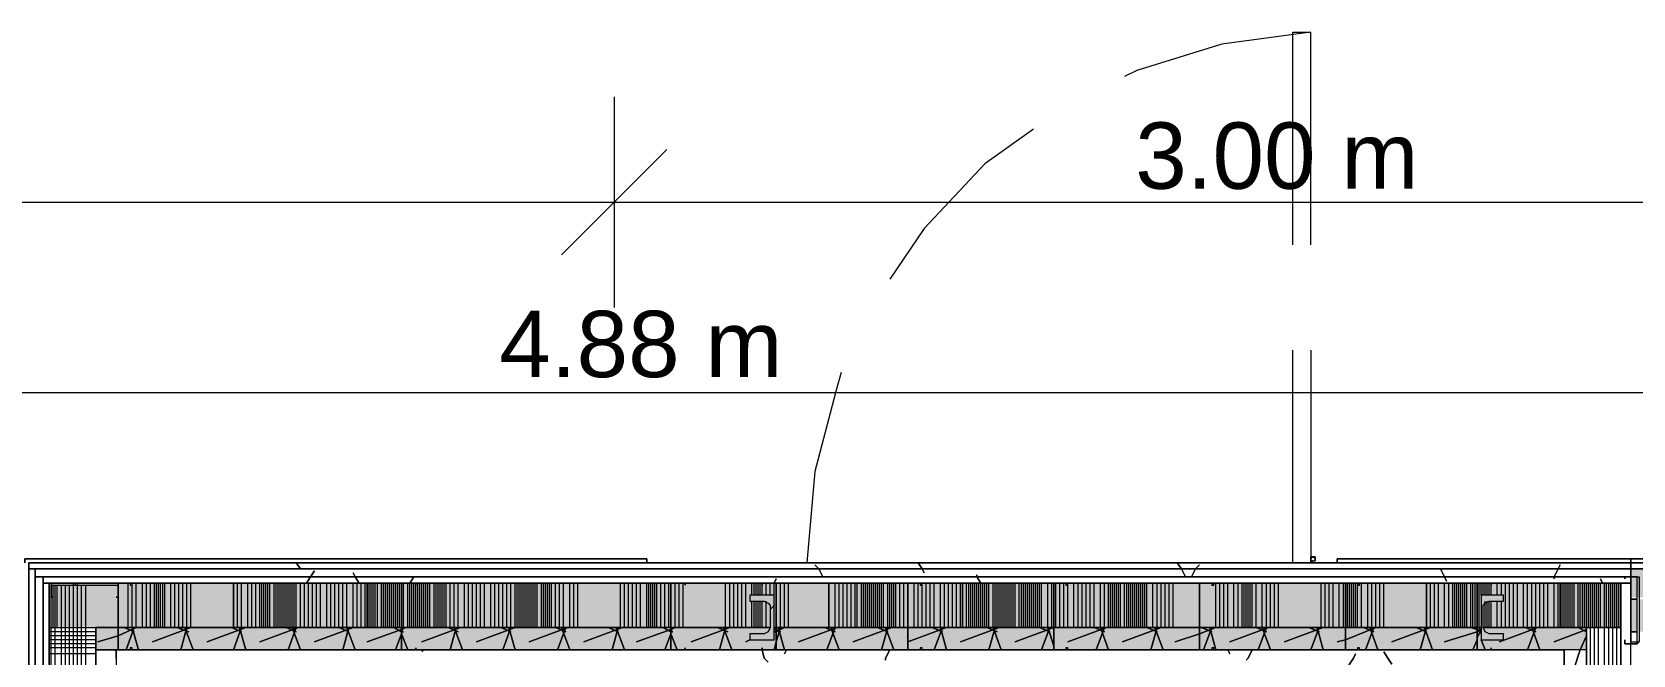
# Model space of a CAD drawing. Header units: metres. Extents: x -2 to 237, y -8 to 52.
# Drawn here: x 29.14 to 32.766, y 33.36 to 34.77 of the extents above; entities that cross this region are included whole.
import ezdxf

# ---------------------------------------------------------------- set-up
doc = ezdxf.new("R2010")
doc.units = ezdxf.units.M
doc.layers.add('HVAC - Ductos', color=5, linetype='Continuous', lineweight=0)
doc.layers.add('PDF2_Text', color=7, linetype='Continuous', lineweight=0)
doc.layers.add('PDF2_Geometry', color=7, linetype='Continuous', lineweight=0, true_color=0xaaaaaa)
doc.layers.add('PDF2_Solid Fills', color=7, linetype='Continuous', lineweight=0, true_color=0xffffff)
doc.styles.add('PDF Helvetica', font='')
doc.styles.get('PDF Helvetica').set_extended_font_data('Helvetica')

msp = doc.modelspace()

# ---------------------------------------------------------------- hatches: boundary and pattern name
at = {"layer": 'PDF2_Solid Fills', "lineweight": 0, "transparency": 33554559}
for points in [[(35.9302, 33.541), (35.9302, 33.5547), (32.7612, 33.5547), (32.7612, 33.5364), (34.4902, 33.541)], [(32.4264, 33.4218), (32.7382, 33.4218), (32.7382, 33.5227), (29.1793, 33.5227), (29.1839, 33.5181), (29.1839, 33.4218), (30.812, 33.4218), (30.812, 33.4768), (30.8074, 33.4813), (30.7661, 33.4813), (30.7661, 33.4951), (30.8211, 33.4951), (30.8211, 33.4218), (32.4218, 33.4218), (32.4218, 33.4951), (32.4722, 33.4951), (32.4722, 33.4813), (32.4309, 33.4813), (32.4264, 33.4768)], [(30.7983, 33.4126), (30.7661, 33.408), (30.7661, 33.3942), (30.8211, 33.3942), (30.8211, 33.4951), (30.7661, 33.4951), (30.7661, 33.4813), (30.8074, 33.4813), (30.812, 33.4768), (30.8074, 33.4172)], [(32.4309, 33.4813), (32.4722, 33.4813), (32.4722, 33.4951), (32.4218, 33.4951), (32.4218, 33.3942), (32.4722, 33.3942), (32.4722, 33.408), (32.4401, 33.4126), (32.4309, 33.4126), (32.4309, 33.4218), (32.4264, 33.4218), (32.4264, 33.4768)], [(30.8211, 33.4218), (30.8211, 33.3942), (30.7661, 33.3942), (30.7661, 33.408), (30.7983, 33.4126), (30.8074, 33.4172), (30.812, 33.4218), (29.2848, 33.4218), (29.2848, 33.3713), (32.6602, 33.3713), (32.6602, 33.4218), (32.4309, 33.4218), (32.4309, 33.4126), (32.4401, 33.4126), (32.4722, 33.408), (32.4722, 33.3942), (32.4218, 33.3942), (32.4218, 33.4218)], [(30.8211, 33.4218), (30.8211, 33.3942), (30.7661, 33.3942), (30.7661, 33.408), (30.7983, 33.4126), (30.8074, 33.4172), (30.812, 33.4218), (29.2848, 33.4218), (29.2848, 33.3713), (32.6602, 33.3713), (32.6602, 33.4218), (32.4309, 33.4218), (32.4309, 33.4126), (32.4401, 33.4126), (32.4722, 33.408), (32.4722, 33.3942), (32.4218, 33.3942), (32.4218, 33.4218)]]:
    msp.add_hatch(color=256, dxfattribs=at).paths.add_polyline_path(points)
h = msp.add_hatch(color=256, dxfattribs=at)
h.paths.add_polyline_path([(33.3665, 33.4905), (33.3665, 33.5364), (32.7612, 33.5364), (32.7612, 33.4905)])
h.paths.add_polyline_path([(33.3711, 33.5364), (33.3711, 33.4905), (35.2011, 33.4905), (35.7997, 33.486), (35.8065, 33.486), (35.8065, 33.4905), (35.8798, 33.4905), (35.8798, 33.5364)])
h = msp.add_hatch(color=256, dxfattribs=at)
h.paths.add_polyline_path([(33.3665, 33.4905), (33.3665, 33.5364), (32.7612, 33.5364), (32.7612, 33.4905)])
h.paths.add_polyline_path([(34.5911, 33.4905), (35.8655, 33.486), (35.8798, 33.486), (35.8798, 33.5364), (33.3711, 33.5364), (33.3711, 33.4905)])
h = msp.add_hatch(color=256, dxfattribs=at)
h.paths.add_polyline_path([(29.1839, 33.5181), (29.1839, 33.5227), (29.1793, 33.5227)])
h.paths.add_polyline_path([(32.4264, 33.4218), (32.7382, 33.4218), (32.7382, 33.5227), (29.2756, 33.5227), (29.1839, 33.5181), (29.1839, 33.4218), (30.812, 33.4218), (30.812, 33.4768), (30.8074, 33.4813), (30.7661, 33.4813), (30.7661, 33.4951), (30.8211, 33.4951), (30.8211, 33.4218), (32.4218, 33.4218), (32.4218, 33.4951), (32.4722, 33.4951), (32.4722, 33.4813), (32.4309, 33.4813), (32.4264, 33.4768)])
h = msp.add_hatch(color=256, dxfattribs=at)
h.paths.add_polyline_path([(32.7749, 33.4126), (32.7749, 33.4859), (32.7612, 33.4859), (32.7612, 33.4126)])
h.paths.add_polyline_path([(35.7835, 33.4126), (35.8064, 33.4126), (35.8064, 33.4859), (35.7835, 33.4859)])
h.paths.add_polyline_path([(35.7789, 33.4126), (35.7789, 33.4859), (32.7795, 33.4859), (32.7795, 33.4126)])
h = msp.add_hatch(color=256, dxfattribs=at)
h.paths.add_polyline_path([(32.7749, 33.4126), (32.7749, 33.4859), (32.7612, 33.4859), (32.7612, 33.4126)])
h.paths.add_polyline_path([(35.7835, 33.4126), (35.8064, 33.4126), (35.8064, 33.4859), (35.7835, 33.4859)])
h.paths.add_polyline_path([(35.7789, 33.4126), (35.7789, 33.4859), (32.7795, 33.4859), (32.7795, 33.4126)])

# ---------------------------------------------------------------- linework, layer by layer
at = {"layer": 'HVAC - Ductos', "lineweight": 0}
for points in [[(30.4589, 34.6234), (30.4589, 34.3849), (30.4589, 34.1464)], [(30.5781, 34.5041), (30.4589, 34.3849), (30.3396, 34.2657)], [(22.1898, 34.3849), (24.4554, 34.3849), (26.8357, 34.3849), (30.4589, 34.3849), (33.6968, 34.3849)], [(27.8355, 33.9538), (33.1968, 33.9538)]]:
    msp.add_lwpolyline(points, dxfattribs=at)
at = {"layer": 'PDF2_Geometry', "lineweight": 0}
for points in [[(32.0365, 34.2886), (32.0365, 34.7701), (31.8347, 34.7426), (31.6422, 34.683), (31.6146, 34.6692)], [(31.9953, 34.2886), (31.9953, 34.7701), (32.0365, 34.7701)], [(31.4082, 34.55), (31.2982, 34.472), (31.1605, 34.3252), (31.0826, 34.2106)], [(32.0365, 34.0501), (32.0365, 33.5685), (31.9953, 33.5685), (31.9953, 34.0501)], [(30.9725, 33.9996), (30.9634, 33.9675), (30.9129, 33.7749), (30.8946, 33.5685), (30.5826, 33.5685)], [(29.1334, 24.8684), (29.1334, 24.8821), (29.1334, 24.9005), (29.1334, 24.9142), (29.1334, 33.3209), (29.1334, 33.5547), (29.1334, 33.5685), (32.7612, 33.5685), (32.7612, 33.5777), (32.0961, 33.5777), (32.0961, 33.5685), (30.5323, 33.5685), (30.5323, 33.5777), (29.1242, 33.5777), (29.1242, 33.5685), (29.1242, 33.5777), (30.5323, 33.5777), (30.5323, 33.5685), (29.1334, 33.5685), (29.1334, 33.5547), (29.1334, 33.3209)], [(32.0365, 33.5777), (32.0411, 33.5823)], [(32.0411, 33.5823), (32.0365, 33.5777)], [(32.0365, 33.5777), (32.0411, 33.5823)], [(32.0365, 33.5777), (32.0411, 33.5823)], [(32.0365, 33.5777), (32.0411, 33.5823)], [(32.0457, 33.5731), (32.0457, 33.5777), (32.0457, 33.5823), (32.0411, 33.5823), (32.0365, 33.5823), (32.0365, 33.5777), (32.0365, 33.5731)], [(32.0365, 33.5777), (32.0411, 33.5823)], [(32.0365, 33.5777), (32.0411, 33.5823)], [(32.0365, 33.5777), (32.0411, 33.5823)], [(32.0365, 33.5777), (32.0411, 33.5823)], [(32.0457, 33.5731), (32.0457, 33.5777), (32.0457, 33.5823), (32.0411, 33.5823), (32.0365, 33.5823), (32.0365, 33.5777), (32.0365, 33.5731)], [(32.0365, 33.5777), (32.0411, 33.5823)], [(32.0411, 33.5731), (32.0365, 33.5731)], [(32.0365, 33.5685), (32.0365, 33.5731)], [(32.0365, 33.5685), (32.0365, 33.5731)], [(32.0411, 33.5731), (32.0365, 33.5731)], [(32.0411, 33.5731), (32.0365, 33.5731)], [(32.0365, 33.5731), (32.0411, 33.5731)], [(32.0411, 33.5731), (32.0365, 33.5731)], [(32.0411, 33.5731), (32.0365, 33.5731)], [(32.0411, 33.5731), (32.0365, 33.5731)], [(32.0411, 33.5731), (32.0365, 33.5731)], [(32.0411, 33.5731), (32.0365, 33.5731)], [(32.0411, 33.5731), (32.0365, 33.5731)], [(32.0365, 33.5685), (32.0365, 33.5731)], [(32.0365, 33.5685), (32.0365, 33.5731)], [(32.0411, 33.5731), (32.0365, 33.5731)], [(32.0411, 33.5731), (32.0365, 33.5731)], [(32.0457, 33.5777), (32.0457, 33.5731)], [(32.0457, 33.5777), (32.0457, 33.5731)], [(32.0457, 33.5777), (32.0457, 33.5731)], [(32.0457, 33.5777), (32.0457, 33.5731)], [(35.9486, 33.5685), (35.9624, 33.5685), (35.9624, 32.399), (35.9624, 33.5685), (35.9486, 33.5685), (35.7789, 33.5685), (32.7612, 33.5685), (32.7612, 33.5777), (35.6138, 33.5777), (32.7612, 33.5777), (32.7612, 33.5685), (32.0961, 33.5685)], [(32.7612, 25.1161), (32.7612, 33.3209), (32.7612, 33.385), (32.7612, 33.5227), (32.7612, 33.5364), (32.7612, 33.5685), (29.1334, 33.5685), (29.1334, 33.3209), (29.1334, 24.8684)], [(29.1334, 33.5547), (29.1334, 33.5685), (30.5323, 33.5685)], [(29.1334, 33.5685), (32.7612, 33.5685), (29.1334, 33.5685)], [(29.1472, 24.9142), (29.1472, 33.3209), (29.1472, 33.5364), (29.1472, 33.5547), (32.7612, 33.5547), (35.9302, 33.5547), (35.9302, 33.5364), (35.7789, 33.5364), (35.2011, 33.5364), (34.5911, 33.5364), (33.9811, 33.5364), (33.3711, 33.5364), (33.9811, 33.5364), (34.5911, 33.5364), (35.2011, 33.5364), (35.7789, 33.5364), (35.8798, 33.5364), (35.9302, 33.5364), (35.9302, 23.5521)], [(32.7474, 33.5364), (29.1656, 33.5364), (29.1656, 33.5227), (32.7612, 33.5227), (32.7612, 33.5364), (32.7612, 33.5547), (29.1472, 33.5547), (29.1472, 33.5364), (32.7474, 33.5364), (29.1656, 33.5364), (29.1656, 33.5227), (29.1656, 33.3209), (29.1656, 24.9142)], [(31.4036, 23.387), (35.9486, 23.387), (35.9486, 23.4008), (35.9486, 23.5521), (35.9486, 33.5547), (35.9302, 33.5547), (35.7789, 33.5547), (32.7612, 33.5547), (32.7612, 33.5364), (32.7612, 33.4859), (32.7749, 33.4859)], [(35.6322, 33.5685), (32.7612, 33.5685), (32.7612, 33.5547), (35.9486, 33.5547), (35.9486, 33.5685), (32.7612, 33.5685), (35.9624, 33.5685), (35.8523, 33.5685), (36.0816, 33.5685), (35.8523, 33.5685), (35.9486, 33.5685), (35.9624, 33.5685), (35.9624, 23.5521)], [(35.3203, 33.5685), (32.7612, 33.5685)], [(35.6322, 33.5685), (32.7612, 33.5685), (32.7612, 33.5364), (32.7612, 33.3896), (32.7795, 33.3896)], [(35.3203, 33.5685), (32.7612, 33.5685)], [(32.6603, 24.2584), (32.6603, 24.8684), (32.6603, 24.9142), (32.7383, 24.9142), (32.7612, 24.9142), (32.7383, 24.9142), (32.7383, 24.9647), (32.7383, 25.1161), (32.7383, 33.3209), (32.7383, 33.4218), (32.7383, 33.5227), (32.7612, 33.5227), (32.7383, 33.5227), (29.1793, 33.5227), (29.1793, 33.4218), (29.1793, 33.3209), (29.1793, 24.9142)], [(32.4264, 33.4218), (32.7383, 33.4218), (32.7383, 33.5227), (29.1793, 33.5227), (29.1793, 33.4218), (29.3352, 33.4218), (29.9773, 33.4218), (30.5872, 33.4218), (30.812, 33.4218)], [(32.7612, 33.4859), (32.7749, 33.4859), (32.7612, 33.4859), (32.7612, 33.4126), (32.7749, 33.4126)], [(29.1793, 24.9142), (29.1793, 33.4218), (29.2848, 33.4218), (29.2848, 32.9219)], [(29.3306, 33.353), (29.3306, 33.3713), (29.3352, 33.3713), (29.2848, 33.3713), (29.2848, 33.4218), (29.3352, 33.4218), (29.9773, 33.4218), (30.5872, 33.4218), (30.812, 33.4218), (30.5872, 33.4218), (29.9773, 33.4218), (29.3352, 33.4218), (29.2848, 33.4218), (29.2848, 33.3713), (29.2848, 33.3209)], [(30.8211, 33.4218), (30.8257, 33.4218), (31.1239, 33.4218), (31.4541, 33.4218), (31.7843, 33.4218), (32.1145, 33.4218), (32.4126, 33.4218), (32.4218, 33.4218)], [(32.6603, 33.3209), (32.6603, 33.3713), (32.6603, 33.4218), (32.4264, 33.4218), (32.6603, 33.4218), (32.6603, 33.3713), (32.1466, 33.3713), (32.6098, 33.3713), (32.6098, 33.353)], [(32.7383, 24.9647), (32.7383, 33.4218), (32.6603, 33.4218), (32.6603, 32.766), (32.6603, 32.156), (32.6603, 31.546), (32.6603, 30.936)], [(32.7612, 33.4126), (32.7749, 33.4126), (32.7612, 33.4126), (32.7612, 33.3896), (32.7795, 33.3896)], [(29.2848, 32.9219), (29.2848, 33.3713), (29.3306, 33.3713), (29.3306, 24.9647)], [(29.3352, 33.3713), (29.3306, 33.3713), (29.3306, 33.353), (29.3306, 33.3209), (29.3306, 25.0701), (29.3306, 24.9647), (29.3306, 25.0701), (29.349, 25.0701), (29.3811, 25.0701), (30.1287, 25.0701), (30.6652, 25.0701)], [(29.9819, 33.3713), (29.3673, 33.3713)], [(30.5918, 33.3713), (30.0094, 33.3713)], [(30.7937, 33.3713), (30.6194, 33.3713)], [(31.4174, 24.8684), (31.4174, 23.5521), (31.4357, 23.5521), (31.4357, 24.8684), (31.4357, 24.8821), (31.4357, 24.9005), (31.4357, 24.9142), (30.6652, 24.9142), (30.6652, 24.9647), (30.6652, 25.0701), (32.6098, 25.0701), (32.6603, 25.0701), (32.6098, 25.0701), (32.6098, 25.0839), (32.6098, 25.1161), (32.6098, 33.3209), (32.6098, 33.353), (32.6098, 33.3713), (32.1466, 33.3713)], [(31.1239, 33.3713), (30.8257, 33.3713)], [(31.4541, 33.3713), (31.156, 33.3713)], [(31.7843, 33.3713), (31.4862, 33.3713)], [(32.1145, 33.3713), (31.8164, 33.3713)], [(32.6603, 27.2761), (32.6603, 27.8861), (32.6603, 28.4961), (32.6603, 29.1061), (32.6603, 29.7161), (32.6603, 30.326), (32.6603, 30.936), (32.6603, 31.546), (32.6603, 32.156), (32.6603, 32.766), (32.6603, 33.3713), (32.6098, 33.3713), (32.6098, 25.0701)]]:
    msp.add_lwpolyline(points, dxfattribs=at)
for points in [[(32.0411, 33.5823), (32.0365, 33.5777)], [(32.0365, 33.5731), (32.0365, 33.5777), (32.0365, 33.5823), (32.0411, 33.5823), (32.0457, 33.5823), (32.0457, 33.5777), (32.0457, 33.5731), (32.0457, 33.5777), (32.0457, 33.5731), (32.0457, 33.5777), (32.0457, 33.5823), (32.0411, 33.5823), (32.0365, 33.5823), (32.0365, 33.5777)], [(32.0411, 33.5823), (32.0365, 33.5777)], [(32.0457, 33.5731), (32.0457, 33.5777), (32.0457, 33.5731), (32.0457, 33.5777), (32.0457, 33.5823), (32.0411, 33.5823), (32.0365, 33.5823), (32.0365, 33.5777), (32.0365, 33.5731), (32.0411, 33.5685), (32.0365, 33.5731), (32.0365, 33.5777), (32.0365, 33.5823), (32.0411, 33.5823), (32.0457, 33.5823), (32.0457, 33.5777), (32.0457, 33.5731), (32.0457, 33.5777), (32.0457, 33.5731), (32.0457, 33.5777), (32.0457, 33.5823), (32.0411, 33.5823), (32.0365, 33.5823), (32.0365, 33.5777), (32.0365, 33.5731), (32.0411, 33.5685), (32.0365, 33.5731), (32.0365, 33.5777), (32.0365, 33.5823), (32.0411, 33.5823), (32.0457, 33.5823), (32.0457, 33.5777), (32.0457, 33.5731), (32.0457, 33.5777), (32.0457, 33.5823), (32.0411, 33.5823), (32.0365, 33.5823), (32.0365, 33.5777), (32.0365, 33.5731), (32.0411, 33.5685), (32.0365, 33.5731), (32.0365, 33.5777), (32.0365, 33.5823), (32.0411, 33.5823), (32.0457, 33.5823), (32.0457, 33.5777), (32.0457, 33.5731), (32.0457, 33.5777), (32.0457, 33.5731), (32.0457, 33.5777), (32.0457, 33.5731), (32.0457, 33.5777), (32.0457, 33.5823), (32.0411, 33.5823), (32.0365, 33.5823), (32.0365, 33.5777), (32.0365, 33.5731), (32.0365, 33.5777), (32.0365, 33.5823), (32.0411, 33.5823), (32.0457, 33.5823), (32.0457, 33.5777)], [(32.0411, 33.5731), (32.0457, 33.5731), (32.0457, 33.5777), (32.0411, 33.5823), (32.0365, 33.5777), (32.0365, 33.5731)], [(32.0365, 33.5731), (32.0411, 33.5731)], [(32.0365, 33.5731), (32.0365, 33.5685)], [(32.0961, 33.5685), (32.0961, 33.5777), (32.7612, 33.5777), (32.7612, 33.5685)], [(32.7612, 33.5547), (32.7612, 33.5685), (29.1334, 33.5685), (29.1334, 33.5547)], [(29.1334, 33.5547), (29.1334, 24.8684), (29.1472, 24.8684), (29.1472, 33.5547)], [(29.1656, 24.8821), (29.1656, 33.5364), (29.1472, 33.5364), (29.1472, 24.8821)], [(32.7474, 33.5319), (32.7474, 33.5364)], [(32.7749, 33.5364), (32.7795, 33.5364), (32.7795, 33.3896), (32.7749, 33.385), (32.7474, 33.385), (32.7474, 33.3942), (32.7474, 33.385), (32.7749, 33.385), (32.7749, 33.3896), (32.7749, 33.5364), (32.7474, 33.5364)], [(29.1656, 33.5227), (29.1656, 24.9005), (29.1793, 24.9005), (29.1793, 33.5227)], [(29.3352, 33.4905), (29.3352, 33.5181), (29.3352, 33.5227), (29.1839, 33.5227), (29.1839, 33.5181), (29.1839, 33.4905), (29.1885, 33.4905), (29.1839, 33.4905), (29.1839, 33.5181), (29.3352, 33.5181), (29.3352, 33.4905), (29.3306, 33.4905)], [(29.3673, 33.5227), (29.3352, 33.5227), (29.3352, 33.5181), (29.3352, 33.3713), (29.3673, 33.3713), (29.3673, 33.3759), (29.3628, 33.3759), (29.3628, 33.3713), (29.3352, 33.3713), (29.3352, 33.5181), (29.3352, 33.5227), (29.3628, 33.5227), (29.3628, 33.5181), (29.3673, 33.5181)], [(30.0094, 33.5227), (29.9819, 33.5227), (29.9773, 33.5227), (29.9773, 33.5181), (29.9773, 33.3713), (29.9819, 33.3713), (30.0094, 33.3713), (30.0094, 33.3759), (30.0094, 33.3713), (29.9819, 33.3713), (29.9773, 33.3713), (29.9773, 33.5181), (29.9773, 33.5227), (29.9819, 33.5227), (30.0094, 33.5227), (30.0094, 33.5181)], [(30.6194, 33.5227), (30.5918, 33.5227), (30.5872, 33.5227), (30.5872, 33.5181), (30.5872, 33.3713), (30.5918, 33.3713), (30.6194, 33.3713), (30.6194, 33.3759), (30.6194, 33.3713), (30.5918, 33.3713), (30.5872, 33.3713), (30.5872, 33.5181), (30.5872, 33.5227), (30.5918, 33.5227), (30.6194, 33.5227), (30.6194, 33.5181)], [(30.7937, 33.3713), (30.8257, 33.3713), (30.8257, 33.5181), (30.8257, 33.5227), (30.7937, 33.5227), (30.7937, 33.5181), (30.7937, 33.5227), (30.8257, 33.5227), (30.8257, 33.5181), (30.8257, 33.3713), (30.7937, 33.3713), (30.7937, 33.3759)], [(31.156, 33.5227), (31.1239, 33.5227), (31.1239, 33.5181), (31.1239, 33.3713), (31.156, 33.3713), (31.156, 33.3759), (31.1514, 33.3759), (31.1514, 33.3713), (31.1239, 33.3713), (31.1239, 33.5181), (31.1239, 33.5227), (31.1514, 33.5227), (31.1514, 33.5181), (31.156, 33.5181)], [(31.4862, 33.5227), (31.4541, 33.5227), (31.4541, 33.5181), (31.4541, 33.3713), (31.4862, 33.3713), (31.4862, 33.3759), (31.4816, 33.3759), (31.4816, 33.3713), (31.4541, 33.3713), (31.4541, 33.5181), (31.4541, 33.5227), (31.4816, 33.5227), (31.4816, 33.5181), (31.4862, 33.5181)], [(31.8164, 33.5227), (31.7843, 33.5227), (31.7843, 33.5181), (31.7843, 33.3713), (31.8164, 33.3713), (31.8164, 33.3759), (31.8118, 33.3759), (31.8118, 33.3713), (31.7843, 33.3713), (31.7843, 33.5181), (31.7843, 33.5227), (31.8118, 33.5227), (31.8118, 33.5181), (31.8164, 33.5181)], [(32.1466, 33.5227), (32.1145, 33.5227), (32.1145, 33.5181), (32.1145, 33.3713), (32.1466, 33.3713), (32.1466, 33.3759), (32.142, 33.3759), (32.142, 33.3713), (32.1145, 33.3713), (32.1145, 33.5181), (32.1145, 33.5227), (32.142, 33.5227), (32.142, 33.5181), (32.1466, 33.5181)], [(32.4126, 33.3713), (32.4126, 33.5227), (32.4447, 33.5227), (32.4447, 33.5181), (32.4447, 33.5227), (32.4126, 33.5227), (32.4126, 33.3713), (32.4447, 33.3713)], [(32.7612, 24.9142), (32.7612, 33.385), (32.7612, 33.5227), (32.7383, 33.5227), (32.7383, 24.9142)], [(30.8211, 33.4951), (30.7661, 33.4951), (30.7661, 33.4813), (30.7983, 33.4813), (30.8074, 33.4768), (30.812, 33.4722), (30.812, 33.4218), (30.8074, 33.4126), (30.7983, 33.408), (30.7661, 33.408), (30.7661, 33.3942), (30.8211, 33.3942)], [(32.4218, 33.3942), (32.4722, 33.3942), (32.4722, 33.408), (32.4401, 33.408), (32.4309, 33.4126), (32.4264, 33.4218), (32.4264, 33.4722), (32.4309, 33.4768), (32.4401, 33.4813), (32.4722, 33.4813), (32.4722, 33.4951), (32.4218, 33.4951)], [(30.8211, 33.4218), (30.8257, 33.4218), (31.1239, 33.4218), (31.4541, 33.4218), (31.7843, 33.4218), (32.1145, 33.4218), (32.4126, 33.4218), (32.4218, 33.4218), (32.4126, 33.4218), (32.1145, 33.4218), (31.7843, 33.4218), (31.4541, 33.4218), (31.1239, 33.4218), (30.8257, 33.4218)], [(29.9819, 33.3713), (29.3673, 33.3713)], [(30.5918, 33.3713), (30.0094, 33.3713)], [(30.7937, 33.3713), (30.6194, 33.3713)], [(31.1239, 33.3713), (30.8257, 33.3713)], [(31.4541, 33.3713), (31.156, 33.3713)], [(31.7843, 33.3713), (31.4862, 33.3713)], [(32.1145, 33.3713), (31.8164, 33.3713)], [(32.4447, 33.3759), (32.4447, 33.3713)]]:
    msp.add_lwpolyline(points, close=True, dxfattribs=at)
at = {"layer": 'PDF2_Geometry', "color": 254, "lineweight": 0, "true_color": 0xeaeaea}
for points in [[(29.7388, 33.5685), (29.748, 33.5547)], [(29.7617, 33.5227), (29.7709, 33.5364), (29.7801, 33.5502), (29.7709, 33.5364)], [(29.8718, 33.5364), (29.881, 33.5227), (29.8718, 33.5364), (29.8673, 33.5456)], [(29.9956, 33.5227), (30.0048, 33.5364)], [(30.4909, 33.5685), (30.4955, 33.5685)], [(30.9129, 33.5639), (30.9221, 33.5547), (30.9312, 33.5364), (30.9221, 33.5547)], [(31.1468, 33.5685), (31.156, 33.5547), (31.1605, 33.5456), (31.156, 33.5547)], [(31.2798, 33.5364), (31.289, 33.5227), (31.2798, 33.5364), (31.2798, 33.541)], [(31.7339, 33.5685), (31.743, 33.5547), (31.7522, 33.5364), (31.743, 33.5547)], [(31.7751, 33.5547), (31.7843, 33.5639), (31.7751, 33.5547), (31.7659, 33.5364)], [(32.3392, 33.5364), (32.3438, 33.5273), (32.3392, 33.5364), (32.3301, 33.5547), (32.3255, 33.5547), (32.3301, 33.5547)], [(32.5869, 33.5319), (32.5869, 33.5364), (32.596, 33.5547), (32.6006, 33.5639), (32.596, 33.5547), (32.5869, 33.5364)], [(30.8211, 33.5227), (30.8257, 33.5319)], [(32.6923, 33.5319), (32.6969, 33.5227)], [(30.0232, 33.3667), (30.0278, 33.3713)], [(30.7937, 33.3713), (30.7983, 33.353), (30.8074, 33.3438), (30.7983, 33.353)], [(30.8441, 33.3622), (30.8487, 33.3713)], [(31.0734, 33.353), (31.0826, 33.3713), (31.0734, 33.353), (31.0734, 33.3484)], [(31.8485, 33.3713), (31.853, 33.3622)], [(31.8944, 33.353), (31.9036, 33.3713), (31.8944, 33.353), (31.8898, 33.3484)], [(32.1328, 33.353), (32.1374, 33.3622), (32.1328, 33.353), (32.1237, 33.3392), (32.1191, 33.3346), (32.1237, 33.3392)], [(32.2016, 33.3667), (32.2108, 33.353), (32.22, 33.3392), (32.2108, 33.353)]]:
    msp.add_lwpolyline(points, close=True, dxfattribs=at)
at = {"layer": 'PDF2_Geometry', "color": 254, "lineweight": 0, "true_color": 0xd4d4d4}
for points in [[(29.1793, 33.4218), (29.1793, 33.5227)], [(29.1839, 32.9219), (29.1839, 33.4218), (29.1839, 33.5181)], [(29.1885, 33.4218), (29.1885, 33.5181)], [(29.1931, 32.9219), (29.1931, 33.4218), (29.1931, 33.5181)], [(29.1976, 33.4218), (29.1976, 33.5181)], [(29.2068, 32.9219), (29.2068, 33.4218), (29.2068, 33.5181)], [(29.2159, 32.3119), (29.2159, 32.9219), (29.2159, 33.4218), (29.2159, 33.5181)], [(29.2251, 32.3119), (29.2251, 32.9219), (29.2251, 33.4218), (29.2251, 33.5181)], [(29.2343, 32.3119), (29.2343, 32.9219), (29.2343, 33.4218), (29.2343, 33.5227)], [(29.2435, 32.3119), (29.2435, 32.9219), (29.2435, 33.4218), (29.2435, 33.5227)], [(29.2527, 32.9219), (29.2527, 33.4218), (29.2527, 33.5181)], [(29.2619, 32.9219), (29.2619, 33.4218), (29.2619, 33.5181)], [(29.3582, 33.4218), (29.3582, 33.5227)], [(29.3673, 33.4218), (29.3673, 33.5227)], [(29.3765, 33.4218), (29.3765, 33.5227)], [(29.3902, 33.4218), (29.3902, 33.5227)], [(29.3994, 33.4218), (29.3994, 33.5227)], [(29.4086, 33.4218), (29.4086, 33.5227)], [(29.4178, 33.4218), (29.4178, 33.5227)], [(29.4224, 33.4218), (29.4224, 33.5227)], [(29.427, 33.4218), (29.427, 33.5227)], [(29.4316, 33.4218), (29.4316, 33.5227)], [(29.4362, 33.4218), (29.4362, 33.5227)], [(29.4407, 33.4218), (29.4407, 33.5227)], [(29.4545, 33.4218), (29.4545, 33.5227)], [(29.4636, 33.4218), (29.4636, 33.5227)], [(29.4728, 33.4218), (29.4728, 33.5227)], [(29.4819, 33.4218), (29.4819, 33.5227)], [(29.4911, 33.4218), (29.4911, 33.5227)], [(29.5003, 33.4218), (29.5003, 33.5227)], [(29.6058, 33.4218), (29.6058, 33.5227)], [(29.615, 33.4218), (29.615, 33.5227)], [(29.6287, 33.4218), (29.6287, 33.5227)], [(29.6379, 33.4218), (29.6379, 33.5227)], [(29.6471, 33.4218), (29.6471, 33.5227)], [(29.6562, 33.4218), (29.6562, 33.5227)], [(29.6608, 33.4218), (29.6608, 33.5227)], [(29.6654, 33.4218), (29.6654, 33.5227)], [(29.67, 33.4218), (29.67, 33.5227)], [(29.6746, 33.4218), (29.6746, 33.5227)], [(29.6792, 33.4218), (29.6792, 33.5227)], [(29.6884, 33.4218), (29.6884, 33.5227)], [(29.693, 33.4218), (29.693, 33.5227)], [(29.6976, 33.4218), (29.6976, 33.5227)], [(29.7021, 33.4218), (29.7021, 33.5227)], [(29.7067, 33.4218), (29.7067, 33.5227)], [(29.7113, 33.4218), (29.7113, 33.5227)], [(29.7159, 33.4218), (29.7159, 33.5227)], [(29.7204, 33.4218), (29.7204, 33.5227)], [(29.725, 33.4218), (29.725, 33.5227)], [(29.7296, 33.4218), (29.7296, 33.5227)], [(29.7342, 33.4218), (29.7342, 33.5227)], [(29.7388, 33.4218), (29.7388, 33.5227)], [(29.748, 33.4218), (29.748, 33.5227)], [(29.7571, 33.4218), (29.7571, 33.5227)], [(29.7663, 33.4218), (29.7663, 33.5227)], [(29.7755, 33.4218), (29.7755, 33.5227)], [(29.7847, 33.4218), (29.7847, 33.5227)], [(29.7938, 33.4218), (29.7938, 33.5227)], [(29.8076, 33.4218), (29.8076, 33.5227)], [(29.8168, 33.4218), (29.8168, 33.5227)], [(29.8259, 33.4218), (29.8259, 33.5227)], [(29.8351, 33.4218), (29.8351, 33.5227)], [(29.8443, 33.4218), (29.8443, 33.5227)], [(29.8535, 33.4218), (29.8535, 33.5227)], [(29.8673, 33.4218), (29.8673, 33.5227)], [(29.8764, 33.4218), (29.8764, 33.5227)], [(29.8856, 33.4218), (29.8856, 33.5227)], [(29.8947, 33.4218), (29.8947, 33.5227)], [(29.9039, 33.4218), (29.9039, 33.5227)], [(29.9085, 33.4218), (29.9085, 33.5227)], [(29.9131, 33.4218), (29.9131, 33.5227)], [(29.9177, 33.4218), (29.9177, 33.5227)], [(29.9223, 33.4218), (29.9223, 33.5227)], [(29.9314, 33.4218), (29.9314, 33.5227)], [(29.936, 33.4218), (29.936, 33.5227)], [(29.9406, 33.4218), (29.9406, 33.5227)], [(29.9452, 33.4218), (29.9452, 33.5227)], [(29.9498, 33.4218), (29.9498, 33.5227)], [(29.9544, 33.4218), (29.9544, 33.5227)], [(29.959, 33.4218), (29.959, 33.5227)], [(29.9635, 33.4218), (29.9635, 33.5227)], [(29.9681, 33.4218), (29.9681, 33.5227)], [(29.9727, 33.4218), (29.9727, 33.5227)], [(29.9773, 33.4218), (29.9773, 33.5227)], [(29.9819, 33.4218), (29.9819, 33.5227)], [(29.9911, 33.4218), (29.9911, 33.5227)], [(29.9956, 33.4218), (29.9956, 33.5227)], [(30.0002, 33.4218), (30.0002, 33.5227)], [(30.0048, 33.4218), (30.0048, 33.5227)], [(30.0094, 33.4218), (30.0094, 33.5227)], [(30.014, 33.4218), (30.014, 33.5227)], [(30.0186, 33.4218), (30.0186, 33.5227)], [(30.0232, 33.4218), (30.0232, 33.5227)], [(30.0278, 33.4218), (30.0278, 33.5227)], [(30.0323, 33.4218), (30.0323, 33.5227)], [(30.0369, 33.4218), (30.0369, 33.5227)], [(30.0415, 33.4218), (30.0415, 33.5227)], [(30.0507, 33.4218), (30.0507, 33.5227)], [(30.0552, 33.4218), (30.0552, 33.5227)], [(30.0598, 33.4218), (30.0598, 33.5227)], [(30.0644, 33.4218), (30.0644, 33.5227)], [(30.069, 33.4218), (30.069, 33.5227)], [(30.0736, 33.4218), (30.0736, 33.5227)], [(30.0782, 33.4218), (30.0782, 33.5227)], [(30.0874, 33.4218), (30.0874, 33.5227)], [(30.0966, 33.4218), (30.0966, 33.5227)], [(30.1057, 33.4218), (30.1057, 33.5227)], [(30.1195, 33.4218), (30.1195, 33.5227)], [(30.1287, 33.4218), (30.1287, 33.5227)], [(30.1378, 33.4218), (30.1378, 33.5227)], [(30.147, 33.4218), (30.147, 33.5227)], [(30.1561, 33.4218), (30.1561, 33.5227)], [(30.1653, 33.4218), (30.1653, 33.5227)], [(30.1791, 33.4218), (30.1791, 33.5227)], [(30.1883, 33.4218), (30.1883, 33.5227)], [(30.1975, 33.4218), (30.1975, 33.5227)], [(30.2066, 33.4218), (30.2066, 33.5227)], [(30.2158, 33.4218), (30.2158, 33.5227)], [(30.2249, 33.4218), (30.2249, 33.5227)], [(30.2341, 33.4218), (30.2341, 33.5227)], [(30.2387, 33.4218), (30.2387, 33.5227)], [(30.2433, 33.4218), (30.2433, 33.5227)], [(30.2479, 33.4218), (30.2479, 33.5227)], [(30.2525, 33.4218), (30.2525, 33.5227)], [(30.2571, 33.4218), (30.2571, 33.5227)], [(30.2617, 33.4218), (30.2617, 33.5227)], [(30.2663, 33.4218), (30.2663, 33.5227)], [(30.2708, 33.4218), (30.2708, 33.5227)], [(30.2754, 33.4218), (30.2754, 33.5227)], [(30.28, 33.4218), (30.28, 33.5227)], [(30.2846, 33.4218), (30.2846, 33.5227)], [(30.2938, 33.4218), (30.2938, 33.5227)], [(30.2983, 33.4218), (30.2983, 33.5227)], [(30.3029, 33.4218), (30.3029, 33.5227)], [(30.3075, 33.4218), (30.3075, 33.5227)], [(30.3121, 33.4218), (30.3121, 33.5227)], [(30.3166, 33.4218), (30.3166, 33.5227)], [(30.3258, 33.4218), (30.3258, 33.5227)], [(30.335, 33.4218), (30.335, 33.5227)], [(30.3442, 33.4218), (30.3442, 33.5227)], [(30.358, 33.4218), (30.358, 33.5227)], [(30.3672, 33.4218), (30.3672, 33.5227)], [(30.3763, 33.4218), (30.3763, 33.5227)], [(30.4726, 33.4218), (30.4726, 33.5227)], [(30.4818, 33.4218), (30.4818, 33.5227)], [(30.4909, 33.4218), (30.4909, 33.5227)], [(30.5001, 33.4218), (30.5001, 33.5227)], [(30.5093, 33.4218), (30.5093, 33.5227)], [(30.5185, 33.4218), (30.5185, 33.5227)], [(30.5323, 33.4218), (30.5323, 33.5227)], [(30.5369, 33.4218), (30.5369, 33.5227)], [(30.5414, 33.4218), (30.5414, 33.5227)], [(30.546, 33.4218), (30.546, 33.5227)], [(30.5506, 33.4218), (30.5506, 33.5227)], [(30.5552, 33.4218), (30.5552, 33.5227)], [(30.5643, 33.4218), (30.5643, 33.5227)], [(30.5735, 33.4218), (30.5735, 33.5227)], [(30.5826, 33.4218), (30.5826, 33.5227)], [(30.5964, 33.4218), (30.5964, 33.5227)], [(30.6056, 33.4218), (30.6056, 33.5227)], [(30.6148, 33.4218), (30.6148, 33.5227)], [(30.7111, 33.4218), (30.7111, 33.5227)], [(30.7203, 33.4218), (30.7203, 33.5227)], [(30.7294, 33.4218), (30.7294, 33.5227)], [(30.7386, 33.4218), (30.7386, 33.5227)], [(30.7478, 33.4218), (30.7478, 33.5227)], [(30.7569, 33.4218), (30.7569, 33.5227)], [(30.7707, 33.4951), (30.7707, 33.5227)], [(30.7753, 33.4951), (30.7753, 33.5227)], [(30.7799, 33.4951), (30.7799, 33.5227)], [(30.7845, 33.4951), (30.7845, 33.5227)], [(30.7891, 33.4951), (30.7891, 33.5227)], [(30.7937, 33.4951), (30.7937, 33.5227)], [(30.8028, 33.4951), (30.8028, 33.5227)], [(30.812, 33.4951), (30.812, 33.5227)], [(30.8211, 33.4218), (30.8211, 33.5227)], [(30.8349, 33.4218), (30.8349, 33.5227)], [(30.8441, 33.4218), (30.8441, 33.5227)], [(30.8533, 33.4218), (30.8533, 33.5227)], [(30.9588, 33.4218), (30.9588, 33.5227)], [(30.968, 33.4218), (30.968, 33.5227)], [(30.9771, 33.4218), (30.9771, 33.5227)], [(30.9863, 33.4218), (30.9863, 33.5227)], [(30.9954, 33.4218), (30.9954, 33.5227)], [(31.0046, 33.4218), (31.0046, 33.5227)], [(31.0092, 33.4218), (31.0092, 33.5227)], [(31.0184, 33.4218), (31.0184, 33.5227)], [(31.023, 33.4218), (31.023, 33.5227)], [(31.0275, 33.4218), (31.0275, 33.5227)], [(31.0321, 33.4218), (31.0321, 33.5227)], [(31.0367, 33.4218), (31.0367, 33.5227)], [(31.0413, 33.4218), (31.0413, 33.5227)], [(31.0459, 33.4218), (31.0459, 33.5227)], [(31.0505, 33.4218), (31.0505, 33.5227)], [(31.0551, 33.4218), (31.0551, 33.5227)], [(31.0597, 33.4218), (31.0597, 33.5227)], [(31.0642, 33.4218), (31.0642, 33.5227)], [(31.0688, 33.4218), (31.0688, 33.5227)], [(31.078, 33.4218), (31.078, 33.5227)], [(31.0826, 33.4218), (31.0826, 33.5227)], [(31.0872, 33.4218), (31.0872, 33.5227)], [(31.0918, 33.4218), (31.0918, 33.5227)], [(31.0963, 33.4218), (31.0963, 33.5227)], [(31.1055, 33.4218), (31.1055, 33.5227)], [(31.1147, 33.4218), (31.1147, 33.5227)], [(31.1239, 33.4218), (31.1239, 33.5227)], [(31.1376, 33.4218), (31.1376, 33.5227)], [(31.1468, 33.4218), (31.1468, 33.5227)], [(31.156, 33.4218), (31.156, 33.5227)], [(31.1651, 33.4218), (31.1651, 33.5227)], [(31.1743, 33.4218), (31.1743, 33.5227)], [(31.1835, 33.4218), (31.1835, 33.5227)], [(31.1973, 33.4218), (31.1973, 33.5227)], [(31.2064, 33.4218), (31.2064, 33.5227)], [(31.2156, 33.4218), (31.2156, 33.5227)], [(31.2248, 33.4218), (31.2248, 33.5227)], [(31.2339, 33.4218), (31.2339, 33.5227)], [(31.2431, 33.4218), (31.2431, 33.5227)], [(31.2568, 33.4218), (31.2568, 33.5227)], [(31.2614, 33.4218), (31.2614, 33.5227)], [(31.266, 33.4218), (31.266, 33.5227)], [(31.2706, 33.4218), (31.2706, 33.5227)], [(31.2752, 33.4218), (31.2752, 33.5227)], [(31.2798, 33.4218), (31.2798, 33.5227)], [(31.2844, 33.4218), (31.2844, 33.5227)], [(31.289, 33.4218), (31.289, 33.5227)], [(31.2936, 33.4218), (31.2936, 33.5227)], [(31.2982, 33.4218), (31.2982, 33.5227)], [(31.3027, 33.4218), (31.3027, 33.5227)], [(31.3073, 33.4218), (31.3073, 33.5227)], [(31.3165, 33.4218), (31.3165, 33.5227)], [(31.3211, 33.4218), (31.3211, 33.5227)], [(31.3256, 33.4218), (31.3256, 33.5227)], [(31.3302, 33.4218), (31.3302, 33.5227)], [(31.3348, 33.4218), (31.3348, 33.5227)], [(31.3394, 33.4218), (31.3394, 33.5227)], [(31.344, 33.4218), (31.344, 33.5227)], [(31.3486, 33.4218), (31.3486, 33.5227)], [(31.3532, 33.4218), (31.3532, 33.5227)], [(31.3578, 33.4218), (31.3578, 33.5227)], [(31.3624, 33.4218), (31.3624, 33.5227)], [(31.367, 33.4218), (31.367, 33.5227)], [(31.3761, 33.4218), (31.3761, 33.5227)], [(31.3807, 33.4218), (31.3807, 33.5227)], [(31.3853, 33.4218), (31.3853, 33.5227)], [(31.3899, 33.4218), (31.3899, 33.5227)], [(31.3945, 33.4218), (31.3945, 33.5227)], [(31.3991, 33.4218), (31.3991, 33.5227)], [(31.4036, 33.4218), (31.4036, 33.5227)], [(31.4082, 33.4218), (31.4082, 33.5227)], [(31.4128, 33.4218), (31.4128, 33.5227)], [(31.4174, 33.4218), (31.4174, 33.5227)], [(31.4219, 33.4218), (31.4219, 33.5227)], [(31.4265, 33.4218), (31.4265, 33.5227)], [(31.4403, 33.4218), (31.4403, 33.5227)], [(31.4495, 33.4218), (31.4495, 33.5227)], [(31.4587, 33.4218), (31.4587, 33.5227)], [(31.4679, 33.4218), (31.4679, 33.5227)], [(31.477, 33.4218), (31.477, 33.5227)], [(31.4862, 33.4218), (31.4862, 33.5227)], [(31.4999, 33.4218), (31.4999, 33.5227)], [(31.5091, 33.4218), (31.5091, 33.5227)], [(31.5183, 33.4218), (31.5183, 33.5227)], [(31.5274, 33.4218), (31.5274, 33.5227)], [(31.5366, 33.4218), (31.5366, 33.5227)], [(31.5458, 33.4218), (31.5458, 33.5227)], [(31.5596, 33.4218), (31.5596, 33.5227)], [(31.5687, 33.4218), (31.5687, 33.5227)], [(31.5779, 33.4218), (31.5779, 33.5227)], [(31.5825, 33.4218), (31.5825, 33.5227)], [(31.587, 33.4218), (31.587, 33.5227)], [(31.5916, 33.4218), (31.5916, 33.5227)], [(31.5962, 33.4218), (31.5962, 33.5227)], [(31.6008, 33.4218), (31.6008, 33.5227)], [(31.6054, 33.4218), (31.6054, 33.5227)], [(31.6146, 33.4218), (31.6146, 33.5227)], [(31.6192, 33.4218), (31.6192, 33.5227)], [(31.6238, 33.4218), (31.6238, 33.5227)], [(31.6284, 33.4218), (31.6284, 33.5227)], [(31.633, 33.4218), (31.633, 33.5227)], [(31.6376, 33.4218), (31.6376, 33.5227)], [(31.6422, 33.4218), (31.6422, 33.5227)], [(31.6467, 33.4218), (31.6467, 33.5227)], [(31.6513, 33.4218), (31.6513, 33.5227)], [(31.6559, 33.4218), (31.6559, 33.5227)], [(31.6605, 33.4218), (31.6605, 33.5227)], [(31.665, 33.4218), (31.665, 33.5227)], [(31.6788, 33.4218), (31.6788, 33.5227)], [(31.6879, 33.4218), (31.6879, 33.5227)], [(31.6971, 33.4218), (31.6971, 33.5227)], [(31.7063, 33.4218), (31.7063, 33.5227)], [(31.7155, 33.4218), (31.7155, 33.5227)], [(31.7247, 33.4218), (31.7247, 33.5227)], [(31.821, 33.4218), (31.821, 33.5227)], [(31.8301, 33.4218), (31.8301, 33.5227)], [(31.8393, 33.4218), (31.8393, 33.5227)], [(31.8485, 33.4218), (31.8485, 33.5227)], [(31.8622, 33.4218), (31.8622, 33.5227)], [(31.8714, 33.4218), (31.8714, 33.5227)], [(31.8806, 33.4218), (31.8806, 33.5227)], [(31.8852, 33.4218), (31.8852, 33.5227)], [(31.8898, 33.4218), (31.8898, 33.5227)], [(31.8944, 33.4218), (31.8944, 33.5227)], [(31.899, 33.4218), (31.899, 33.5227)], [(31.9036, 33.4218), (31.9036, 33.5227)], [(31.9127, 33.4218), (31.9127, 33.5227)], [(31.9264, 33.4218), (31.9264, 33.5227)], [(31.9356, 33.4218), (31.9356, 33.5227)], [(31.9448, 33.4218), (31.9448, 33.5227)], [(31.954, 33.4218), (31.954, 33.5227)], [(31.9631, 33.4218), (31.9631, 33.5227)], [(32.0595, 33.4218), (32.0595, 33.5227)], [(32.0687, 33.4218), (32.0687, 33.5227)], [(32.0778, 33.4218), (32.0778, 33.5227)], [(32.087, 33.4218), (32.087, 33.5227)], [(32.1007, 33.4218), (32.1007, 33.5227)], [(32.1099, 33.4218), (32.1099, 33.5227)], [(32.1191, 33.4218), (32.1191, 33.5227)], [(32.1237, 33.4218), (32.1237, 33.5227)], [(32.1282, 33.4218), (32.1282, 33.5227)], [(32.1328, 33.4218), (32.1328, 33.5227)], [(32.1374, 33.4218), (32.1374, 33.5227)], [(32.142, 33.4218), (32.142, 33.5227)], [(32.1512, 33.4218), (32.1512, 33.5227)], [(32.165, 33.4218), (32.165, 33.5227)], [(32.1741, 33.4218), (32.1741, 33.5227)], [(32.1833, 33.4218), (32.1833, 33.5227)], [(32.1925, 33.4218), (32.1925, 33.5227)], [(32.2016, 33.4218), (32.2016, 33.5227)], [(32.3071, 33.4218), (32.3071, 33.5227)], [(32.3163, 33.4218), (32.3163, 33.5227)], [(32.3255, 33.4218), (32.3255, 33.5227)], [(32.3392, 33.4218), (32.3392, 33.5227)], [(32.3484, 33.4218), (32.3484, 33.5227)], [(32.3575, 33.4218), (32.3575, 33.5227)], [(32.3621, 33.4218), (32.3621, 33.5227)], [(32.3667, 33.4218), (32.3667, 33.5227)], [(32.3713, 33.4218), (32.3713, 33.5227)], [(32.3759, 33.4218), (32.3759, 33.5227)], [(32.3805, 33.4218), (32.3805, 33.5227)], [(32.3851, 33.4218), (32.3851, 33.5227)], [(32.3897, 33.4218), (32.3897, 33.5227)], [(32.3989, 33.4218), (32.3989, 33.5227)], [(32.4034, 33.4218), (32.4034, 33.5227)], [(32.408, 33.4218), (32.408, 33.5227)], [(32.4126, 33.4218), (32.4126, 33.5227)], [(32.4172, 33.4218), (32.4172, 33.5227)], [(32.4218, 33.4951), (32.4218, 33.5227)], [(32.4264, 33.4951), (32.4264, 33.5227)], [(32.4309, 33.4951), (32.4309, 33.5227)], [(32.4355, 33.4951), (32.4355, 33.5227)], [(32.4401, 33.4951), (32.4401, 33.5227)], [(32.4447, 33.4951), (32.4447, 33.5227)], [(32.4585, 33.4951), (32.4585, 33.5227)], [(32.4677, 33.4951), (32.4677, 33.5227)], [(32.4768, 33.4218), (32.4768, 33.5227)], [(32.486, 33.4218), (32.486, 33.5227)], [(32.4952, 33.4218), (32.4952, 33.5227)], [(32.5043, 33.4218), (32.5043, 33.5227)], [(32.5181, 33.4218), (32.5181, 33.5227)], [(32.5272, 33.4218), (32.5272, 33.5227)], [(32.5364, 33.4218), (32.5364, 33.5227)], [(32.5456, 33.4218), (32.5456, 33.5227)], [(32.5548, 33.4218), (32.5548, 33.5227)], [(32.564, 33.4218), (32.564, 33.5227)], [(32.5732, 33.4218), (32.5732, 33.5227)], [(32.5869, 33.4218), (32.5869, 33.5227)], [(32.596, 33.4218), (32.596, 33.5227)], [(32.6052, 33.4218), (32.6052, 33.5227)], [(32.6098, 33.4218), (32.6098, 33.5227)], [(32.6144, 33.4218), (32.6144, 33.5227)], [(32.619, 33.4218), (32.619, 33.5227)], [(32.6236, 33.4218), (32.6236, 33.5227)], [(32.6281, 33.4218), (32.6281, 33.5227)], [(32.6327, 33.4218), (32.6327, 33.5227)], [(32.6419, 33.4218), (32.6419, 33.5227)], [(32.6465, 33.4218), (32.6465, 33.5227)], [(32.6511, 33.4218), (32.6511, 33.5227)], [(32.6557, 33.4218), (32.6557, 33.5227)], [(32.6603, 33.4218), (32.6603, 33.5227)], [(32.6649, 33.4218), (32.6649, 33.5227)], [(32.6695, 24.9647), (32.6695, 26.1617), (32.6695, 33.4218), (32.6695, 33.5227)], [(32.674, 33.4218), (32.674, 33.5227)], [(32.6786, 24.9647), (32.6786, 26.1617), (32.6786, 33.4218), (32.6786, 33.5227)], [(32.6832, 33.4218), (32.6832, 33.5227)], [(32.6878, 27.2761), (32.6878, 27.8861), (32.6878, 28.4961), (32.6878, 29.1061), (32.6878, 29.7161), (32.6878, 30.326), (32.6878, 30.936), (32.6878, 31.546), (32.6878, 32.156), (32.6878, 32.766), (32.6878, 33.4218), (32.6878, 33.5227)], [(32.6923, 33.4218), (32.6923, 33.5227)], [(32.7015, 27.2761), (32.7015, 27.8861), (32.7015, 28.4961), (32.7015, 29.1061), (32.7015, 29.7161), (32.7015, 30.326), (32.7015, 30.936), (32.7015, 31.546), (32.7015, 32.156), (32.7015, 32.766), (32.7015, 33.4218), (32.7015, 33.5227)], [(32.7061, 33.4218), (32.7061, 33.5227)], [(32.7107, 27.2761), (32.7107, 27.8861), (32.7107, 28.4961), (32.7107, 29.1061), (32.7107, 29.7161), (32.7107, 30.326), (32.7107, 30.936), (32.7107, 31.546), (32.7107, 32.156), (32.7107, 32.766), (32.7107, 33.4218), (32.7107, 33.5227)], [(32.7153, 33.4218), (32.7153, 33.5227)], [(32.7199, 27.2761), (32.7199, 27.8861), (32.7199, 28.4961), (32.7199, 29.1061), (32.7199, 29.7161), (32.7199, 30.326), (32.7199, 30.936), (32.7199, 31.546), (32.7199, 32.156), (32.7199, 32.766), (32.7199, 33.4218), (32.7199, 33.5227)], [(32.7245, 33.4218), (32.7245, 33.5227)], [(32.7291, 27.2761), (32.7291, 27.8861), (32.7291, 28.4961), (32.7291, 29.1061), (32.7291, 29.7161), (32.7291, 30.326), (32.7291, 30.936), (32.7291, 31.546), (32.7291, 32.156), (32.7291, 32.766), (32.7291, 33.4218), (32.7291, 33.5227)], [(32.7337, 33.4218), (32.7337, 33.5227)], [(30.7707, 33.4218), (30.7707, 33.4813)], [(30.7753, 33.4218), (30.7753, 33.4813)], [(30.7799, 33.4218), (30.7799, 33.4813)], [(30.7845, 33.4218), (30.7845, 33.4813)], [(30.7891, 33.4218), (30.7891, 33.4813)], [(30.7937, 33.4218), (30.7937, 33.4813)], [(30.8028, 33.4218), (30.8028, 33.4813)], [(32.4309, 33.4218), (32.4309, 33.4813)], [(32.4355, 33.4218), (32.4355, 33.4813)], [(32.4401, 33.4218), (32.4401, 33.4813)], [(32.4447, 33.4218), (32.4447, 33.4813)], [(32.4585, 33.4218), (32.4585, 33.4813)], [(32.4677, 33.4218), (32.4677, 33.4813)], [(29.2848, 33.4126), (29.1793, 33.4126)], [(29.2848, 33.4034), (29.1793, 33.4034)], [(29.2848, 33.3942), (29.1793, 33.3942)], [(29.2848, 33.385), (29.1793, 33.385)], [(29.2848, 33.3759), (29.1793, 33.3759)], [(29.2848, 33.3622), (29.1793, 33.3622)]]:
    msp.add_lwpolyline(points, dxfattribs=at)
at = {"layer": 'PDF2_Geometry', "color": 254, "lineweight": 0, "true_color": 0xd2d2d2}
for points in [[(29.2389, 33.5181), (29.2389, 33.5227)], [(29.3582, 33.5227), (29.3628, 33.5227)], [(30.812, 33.463), (30.8211, 33.4722)]]:
    msp.add_lwpolyline(points, dxfattribs=at)
at = {"layer": 'PDF2_Geometry', "color": 254, "lineweight": 0, "true_color": 0xd4d4d4}
for points in [[(29.5967, 33.5227), (29.5967, 33.4218)], [(29.8993, 33.5227), (29.8993, 33.4218)], [(30.945, 33.5227), (30.945, 33.4218)], [(31.2477, 33.5227), (31.2477, 33.4218)], [(32.298, 33.5227), (32.298, 33.4218)], [(32.6006, 33.5227), (32.6006, 33.4218)]]:
    msp.add_lwpolyline(points, close=True, dxfattribs=at)
at = {"layer": 'PDF2_Geometry', "color": 254, "lineweight": 0, "true_color": 0xdddddd}
for points in [[(29.3765, 33.4218), (29.3352, 33.4034), (29.2893, 33.3896), (29.3352, 33.4034)], [(29.349, 33.4218), (29.3719, 33.4126)], [(29.3719, 33.4218), (29.3536, 33.3713)], [(29.3673, 33.4218), (29.3811, 33.3713)], [(29.5003, 33.4218), (29.4132, 33.3896)], [(29.4682, 33.4218), (29.4957, 33.4126)], [(29.4911, 33.4218), (29.4774, 33.3713)], [(29.4865, 33.4218), (29.5049, 33.3713)], [(29.6242, 33.4218), (29.537, 33.3896)], [(29.5921, 33.4218), (29.615, 33.4126)], [(29.615, 33.4218), (29.5967, 33.3713)], [(29.6104, 33.4218), (29.6242, 33.3713)], [(29.7434, 33.4218), (29.6562, 33.3896)], [(29.7159, 33.4218), (29.7388, 33.4126)], [(29.7388, 33.4218), (29.7204, 33.3713)], [(29.7296, 33.4218), (29.748, 33.3713)], [(29.8673, 33.4218), (29.7801, 33.3896)], [(29.8351, 33.4218), (29.8581, 33.4126)], [(29.8581, 33.4218), (29.8443, 33.3713)], [(29.8535, 33.4218), (29.8718, 33.3713)], [(29.9865, 33.4218), (29.9773, 33.4172), (29.8993, 33.3896), (29.9773, 33.4172)], [(29.959, 33.4218), (29.9773, 33.4126), (29.9819, 33.4126), (29.9773, 33.4126)], [(29.9773, 33.408), (29.9911, 33.3713), (29.9773, 33.408), (29.9635, 33.3713)], [(29.9819, 33.4218), (29.9773, 33.4126), (29.9773, 33.4218), (29.9773, 33.4126)], [(30.1103, 33.4218), (30.0232, 33.3896)], [(30.0828, 33.4218), (30.1057, 33.4126)], [(30.1011, 33.4218), (30.0874, 33.3713)], [(30.0966, 33.4218), (30.1149, 33.3713)], [(30.2341, 33.4218), (30.147, 33.3896)], [(30.202, 33.4218), (30.2249, 33.4126)], [(30.2249, 33.4218), (30.2066, 33.3713)], [(30.2204, 33.4218), (30.2341, 33.3713)], [(30.3534, 33.4218), (30.2663, 33.3896)], [(30.3258, 33.4218), (30.3488, 33.4126)], [(30.3488, 33.4218), (30.3304, 33.3713)], [(30.3396, 33.4218), (30.358, 33.3713)], [(30.4772, 33.4218), (30.3901, 33.3896)], [(30.4451, 33.4218), (30.468, 33.4126)], [(30.468, 33.4218), (30.4543, 33.3713)], [(30.4635, 33.4218), (30.4818, 33.3713)], [(30.5964, 33.4218), (30.5872, 33.4172), (30.5093, 33.3896), (30.5872, 33.4172)], [(30.5689, 33.4218), (30.5872, 33.4126), (30.5918, 33.4126), (30.5872, 33.4126)], [(30.5872, 33.408), (30.601, 33.3713), (30.5872, 33.408), (30.5735, 33.3713)], [(30.5918, 33.4218), (30.5872, 33.4126), (30.5872, 33.4218), (30.5872, 33.4126)], [(30.7203, 33.4218), (30.6332, 33.3896)], [(30.6928, 33.4218), (30.7157, 33.4126)], [(30.7111, 33.4218), (30.6974, 33.3713)], [(30.7065, 33.4218), (30.7249, 33.3713)], [(30.7661, 33.3942), (30.7569, 33.3896)], [(30.8441, 33.4218), (30.8257, 33.4126), (30.8211, 33.4126), (30.8257, 33.4126)], [(30.8349, 33.4218), (30.8257, 33.3896), (30.8211, 33.3713), (30.8257, 33.3896)], [(30.8211, 33.4172), (30.8257, 33.4172), (30.8349, 33.4126), (30.8257, 33.4172)], [(30.8303, 33.4218), (30.8441, 33.3713)], [(30.9634, 33.4218), (30.8762, 33.3896)], [(30.9358, 33.4218), (30.9588, 33.4126)], [(30.9588, 33.4218), (30.9404, 33.3713)], [(30.9496, 33.4218), (30.968, 33.3713)], [(31.0872, 33.4218), (31, 33.3896)], [(31.0551, 33.4218), (31.078, 33.4126)], [(31.078, 33.4218), (31.0642, 33.3713)], [(31.0734, 33.4218), (31.0918, 33.3713)], [(31.211, 33.4218), (31.1239, 33.3896)], [(31.1789, 33.4218), (31.2018, 33.4126)], [(31.2018, 33.4218), (31.1835, 33.3713)], [(31.1973, 33.4218), (31.211, 33.3713)], [(31.3302, 33.4218), (31.2431, 33.3896)], [(31.3027, 33.4218), (31.3256, 33.4126)], [(31.3211, 33.4218), (31.3073, 33.3713)], [(31.3165, 33.4218), (31.3348, 33.3713)], [(31.4541, 33.4218), (31.367, 33.3896)], [(31.4219, 33.4218), (31.4449, 33.4126)], [(31.4449, 33.4218), (31.4265, 33.3713)], [(31.4403, 33.4218), (31.4541, 33.3805), (31.4541, 33.3713), (31.4541, 33.3805)], [(31.5733, 33.4218), (31.4862, 33.3896)], [(31.5458, 33.4218), (31.5687, 33.4126)], [(31.5687, 33.4218), (31.5504, 33.3713)], [(31.5596, 33.4218), (31.5779, 33.3713)], [(31.6971, 33.4218), (31.61, 33.3896)], [(31.665, 33.4218), (31.6879, 33.4126)], [(31.6879, 33.4218), (31.6742, 33.3713)], [(31.6833, 33.4218), (31.7017, 33.3713)], [(31.821, 33.4218), (31.7843, 33.408), (31.7293, 33.3896), (31.7843, 33.408)], [(31.7889, 33.4218), (31.8118, 33.4126)], [(31.8118, 33.4218), (31.7935, 33.3713)], [(31.8072, 33.4218), (31.821, 33.3713)], [(31.9402, 33.4218), (31.853, 33.3896)], [(31.9127, 33.4218), (31.9356, 33.4126)], [(31.9356, 33.4218), (31.9173, 33.3713)], [(31.9264, 33.4218), (31.9448, 33.3713)], [(32.0641, 33.4218), (31.9769, 33.3896)], [(32.0319, 33.4218), (32.0549, 33.4126)], [(32.0549, 33.4218), (32.0365, 33.3713)], [(32.0503, 33.4218), (32.0641, 33.3713)], [(32.1833, 33.4218), (32.1145, 33.3942), (32.0961, 33.3896), (32.1145, 33.3942)], [(32.1558, 33.4218), (32.1787, 33.4126)], [(32.1787, 33.4218), (32.1604, 33.3713)], [(32.1695, 33.4218), (32.1879, 33.3713)], [(32.3071, 33.4218), (32.22, 33.3896)], [(32.275, 33.4218), (32.298, 33.4126)], [(32.298, 33.4218), (32.2842, 33.3713)], [(32.2934, 33.4218), (32.3117, 33.3713)], [(32.4218, 33.4172), (32.4126, 33.4126), (32.3392, 33.3896), (32.4126, 33.4126), (32.4218, 33.4172), (32.4126, 33.3988)], [(32.3989, 33.4218), (32.4126, 33.4172), (32.4218, 33.4126), (32.4126, 33.4172)], [(32.4126, 33.3942), (32.4034, 33.3713)], [(32.4172, 33.4218), (32.4218, 33.408)], [(32.4218, 33.3942), (32.4309, 33.3713)], [(32.5502, 33.4218), (32.4631, 33.3896)], [(32.5226, 33.4218), (32.5456, 33.4126)], [(32.5456, 33.4218), (32.5272, 33.3713)], [(32.5364, 33.4218), (32.5548, 33.3713)], [(32.6603, 33.4172), (32.5869, 33.3896)], [(32.6603, 33.4034), (32.6465, 33.3713), (32.619, 33.2888), (32.6465, 33.3713)], [(32.6419, 33.4218), (32.6603, 33.4126)]]:
    msp.add_lwpolyline(points, close=True, dxfattribs=at)

# ---------------------------------------------------------------- texts
at = {"layer": 'PDF2_Text', "lineweight": 0, "char_height": 0.15017, "attachment_point": 4, "style": 'PDF Helvetica'}
for s, insert in [('3.00 m', (31.6387, 34.4893)), ('4.88 m', (30.1986, 34.0628))]:
    msp.add_mtext(s, dxfattribs=dict(at, insert=insert))

doc.saveas('drawing.dxf')
